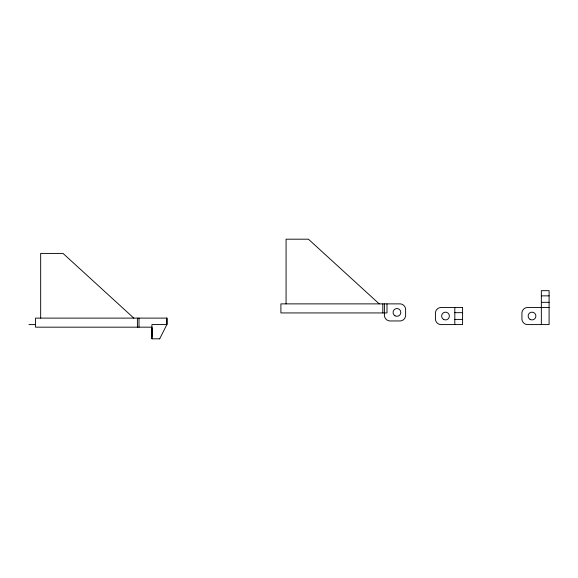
<?xml version="1.0" encoding="UTF-8"?>
<svg xmlns="http://www.w3.org/2000/svg" width="578" height="578" viewBox="0 0 578 578"><rect width="100%" height="100%" fill="white"/><g stroke="black" fill="none" stroke-linecap="round" stroke-linejoin="round"><path stroke-width="0.87" d="M166.796 324.576L166.796 318.11L166.796 324.576L151.92 324.576L151.92 338.809L159.745 338.809M159.687 338.809L166.861 324.583L166.861 318.11L35.496 318.11L35.496 327.17L151.985 327.17L151.985 338.809M541.34 295.857L549.1 295.857M541.34 302.323L549.1 302.323M549.1 307.503L527.107 307.503A5.823 5.823 0 0 0 521.927 312.676L521.927 319.403A5.823 5.823 0 0 0 527.107 324.583L549.1 324.583L549.1 290.683L541.34 290.683L541.34 324.583M454.821 312.676L462.588 312.676M454.821 319.403L462.588 319.403M28.9 324.583L35.2 324.583M379.226 303.876L308.428 239.191L286.074 239.191L286.074 303.876M133.829 318.11L63.031 253.417L40.67 253.417L40.67 318.11M454.821 307.503L454.821 324.583M386.993 303.876L386.993 312.936L280.901 312.936L280.901 303.876L400.446 303.876A5.823 5.823 0 0 1 405.619 309.057L405.619 315.783A5.823 5.823 0 0 1 400.446 320.956L389.579 320.956A5.823 5.823 0 0 1 384.406 315.783L384.406 303.876M382.809 303.876L382.809 312.936M151.92 328.463L151.92 336.223M139.002 318.11L139.002 327.17M137.405 318.11L137.405 327.17M462.588 307.503L440.588 307.503A5.823 5.823 0 0 0 435.415 312.676L435.415 319.403A5.823 5.823 0 0 0 440.588 324.583L462.588 324.583L462.588 307.503M395.012 315.776A3.88 3.88 0 0 0 400.836 312.416A3.88 3.88 0 0 0 395.012 309.057A3.88 3.88 0 0 0 395.012 315.776M443.564 319.403A3.88 3.88 0 0 0 449.388 316.043A3.88 3.88 0 0 0 443.564 312.676A3.88 3.88 0 0 0 443.564 319.403M530.084 319.403A3.88 3.88 0 0 0 535.9 316.043A3.88 3.88 0 0 0 530.084 312.676A3.88 3.88 0 0 0 530.084 319.403"/></g></svg>
